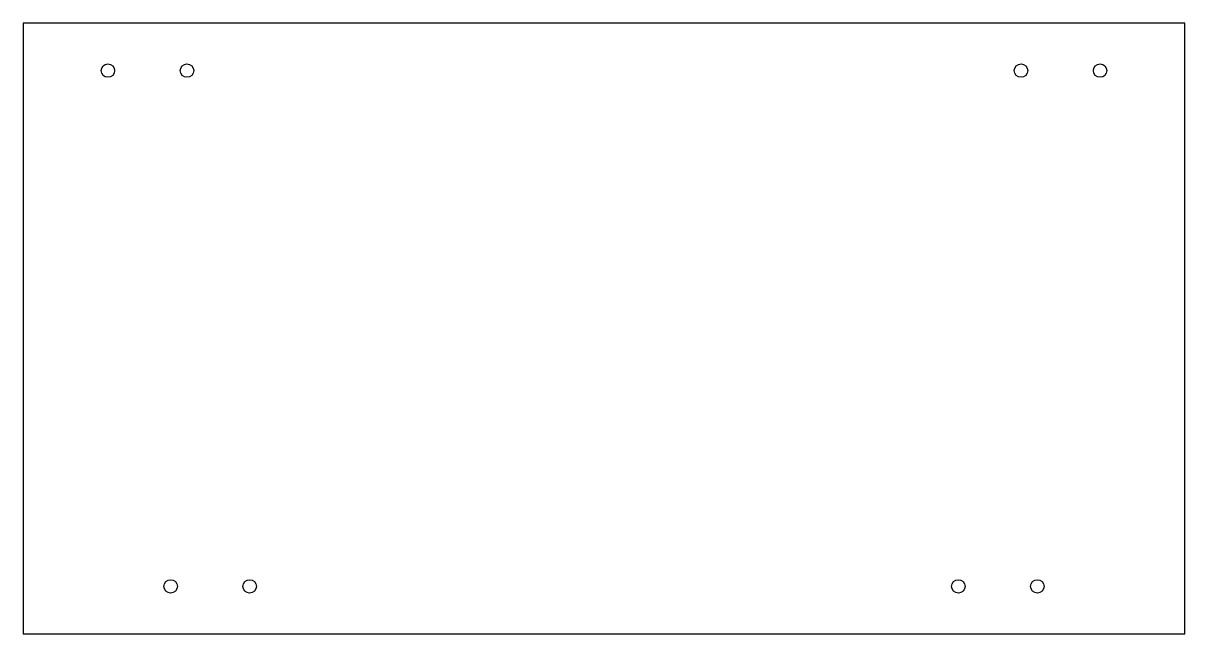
# Model space of a CAD drawing. Header units: millimetres. Extents: x -132 to 162, y -5 to 150.
import ezdxf

# ---------------------------------------------------------------- set-up
doc = ezdxf.new("R2010")
doc.units = ezdxf.units.MM
doc.layers.get('0').update_dxf_attribs({"linetype": 'CONTINUOUS'})

msp = doc.modelspace()

# ---------------------------------------------------------------- linework, layer by layer
msp.add_lwpolyline([(161.96, 149.6), (-131.96, 149.6), (-131.96, -4.98), (161.96, -4.98)], close=True)
for centre in [(-110.5275, 137.6), (-90.5275, 137.6), (120.5275, 137.6), (140.5275, 137.6), (-94.6625, 7.02), (-74.6625, 7.02), (104.6625, 7.02), (124.6625, 7.02)]:
    msp.add_circle(centre, 1.7)

doc.saveas('drawing.dxf')
